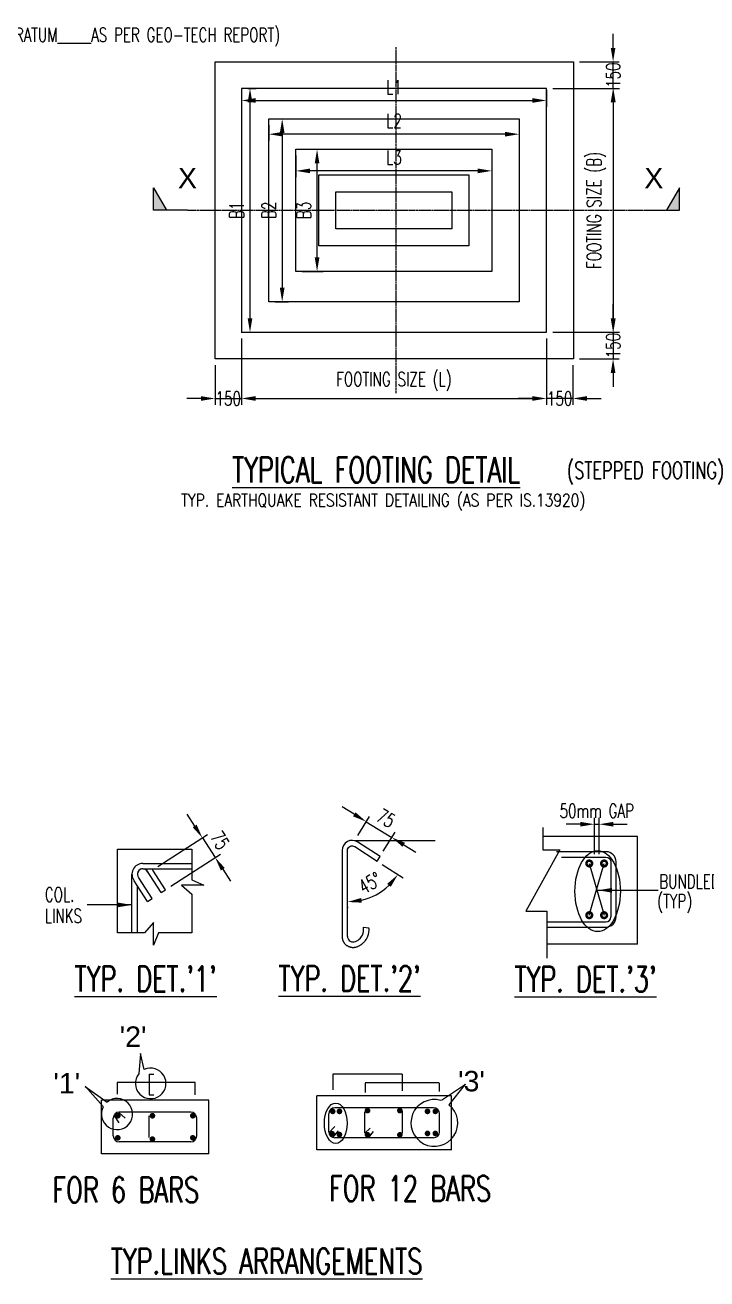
# Model space of a CAD drawing. Header units: inches. Extents: x 61991 to 161106, y 29687 to 64402.
# Drawn here: x 66876 to 67311, y 33968 to 34769 of the extents above; entities that cross this region are included whole.
import ezdxf
from ezdxf.lldxf.tags import DXFTag

# ---------------------------------------------------------------- set-up
doc = ezdxf.new("R2010")
doc.units = ezdxf.units.IN
doc.header["$MEASUREMENT"] = 0
doc.header["$PDMODE"] = 2
doc.linetypes.add('CENTER', pattern=[2, 1.25, -0.25, 0.25, -0.25])
for name, color, linetype in [('dim', 5, 'Continuous'), ('GRID', 8, 'CENTER'), ('hatch', 8, 'Continuous'), ('level', 3, 'Continuous'), ('LINE CUT', 8, 'Continuous'), ('other', 5, 'Continuous'), ('R.C.C. STRUCTURE', 4, 'Continuous'), ('R.C.C.COLUMN', 1, 'Continuous'), ('reinforcement', 6, 'Continuous'), ('REINFORCEMENT LINKS', 2, 'Continuous'), ('TEXT MIDIUM', 2, 'Continuous'), ('TEXT NORMAL', 4, 'Continuous'), ('title', 6, 'Continuous')]:
    doc.layers.add(name, color=color, linetype=linetype)
doc.styles.add('ROMANS', font='R.SHX', dxfattribs={"width": 0.7})
doc.styles.add('ROMANT', font='ARIAL.TTF')
doc.styles.add('T1', font='r.shx', dxfattribs={"width": 0.85, "height": 2.25})
tags = doc.linetypes.add('CENTER2', pattern=[1.125, 0.75, -0.125, 0.125, -0.125]).pattern_tags.tags
tags[10:11] = [DXFTag(74, 4), DXFTag(75, 0), DXFTag(340, '0'), DXFTag(46, 1.0), DXFTag(50, 0.0), DXFTag(44, 0.0), DXFTag(45, 0.0)]
tags[8:9] = [DXFTag(74, 4), DXFTag(75, 0), DXFTag(340, '0'), DXFTag(46, 1.0), DXFTag(50, 0.0), DXFTag(44, 0.0), DXFTag(45, 0.0)]
tags[6:7] = [DXFTag(74, 4), DXFTag(75, 0), DXFTag(340, '0'), DXFTag(46, 1.0), DXFTag(50, 0.0), DXFTag(44, 0.0), DXFTag(45, 0.0)]
tags[4:5] = [DXFTag(74, 4), DXFTag(75, 0), DXFTag(340, '0'), DXFTag(46, 1.0), DXFTag(50, 0.0), DXFTag(44, 0.0), DXFTag(45, 0.0)]
tags = doc.linetypes.add('DASHED', pattern=[0.75, 0.5, -0.25]).pattern_tags.tags
tags[6:7] = [DXFTag(74, 4), DXFTag(75, 0), DXFTag(340, '0'), DXFTag(46, 1.0), DXFTag(50, 0.0), DXFTag(44, 0.0), DXFTag(45, 0.0)]
tags[4:5] = [DXFTag(74, 4), DXFTag(75, 0), DXFTag(340, '0'), DXFTag(46, 1.0), DXFTag(50, 0.0), DXFTag(44, 0.0), DXFTag(45, 0.0)]
doc.dimstyles.new('DIM96', dxfattribs={"dimscale": 0, "dimtxt": 9, "dimasz": 9, "dimexe": 4, "dimexo": 4, "dimgap": 4, "dimtad": 1, "dimdec": 0, "dimzin": 1, "dimdsep": 46, "dimlunit": 4, "dimtxsty": 'ROMANS', "dimcen": 0, "dimclrd": 5, "dimclre": 5, "dimclrt": 4, "dimadec": 0, "dimazin": 0, "dimtfac": 1, "dimtdec": 0, "dimtix": 1, "dimtmove": 2, "dimatfit": 3, "dimfxl": 0, "dimfrac": 1, "dimtzin": 0, "dimlwd": -1, "dimlwe": -1, "dimarcsym": 0})

# ---------------------------------------------------------------- blocks, each defined once
blk = doc.blocks.new('*D159')
at = {"layer": 'Defpoints', "color": 0, "transparency": 16777216}
for p in [(67109.91, 34250.08), (67086.09, 34247.92), (67102.39, 34237.88)]:
    blk.add_point(p, dxfattribs=at)
at = {"layer": 'dim', "color": 5, "transparency": 16777216}
for p, q in [((67085.94, 34264.84), (67078.28, 34269.56)), ((67088.19, 34251.33), (67095.7, 34263.53)), ((67093.61, 34260.12), (67109.91, 34250.08)), ((67104.49, 34241.28), (67112.01, 34253.48)), ((67117.57, 34245.36), (67125.23, 34240.64))]:
    blk.add_line(p, q, dxfattribs=at)
for points in [[(67086.73, 34266.12), (67085.16, 34263.56), (67093.61, 34260.12)], [(67118.36, 34246.63), (67116.78, 34244.08), (67109.91, 34250.08)]]:
    blk.add_solid(points, dxfattribs=at)
at = {"layer": 'dim', "color": 4, "transparency": 16777216, "insert": (67106.21, 34262.34), "char_height": 9, "attachment_point": 5, "rotation": 328.36467, "style": 'ROMANS'}
blk.add_mtext('75', dxfattribs=at)
blk = doc.blocks.new('*D160')
at = {"layer": 'Defpoints', "color": 0, "transparency": 16777216}
for p in [(67087.43, 34243.48), (67081.59, 34240.96), (67100.51, 34234.98), (67081.59, 34209.62), (67094.11, 34210.91)]:
    blk.add_point(p, dxfattribs=at)
at = {"layer": 'dim', "color": 5, "transparency": 16777216}
for p, q in [((67103.87, 34232.8), (67117.2, 34224.14)), ((67081.59, 34205.62), (67081.59, 34204.81))]:
    blk.add_line(p, q, dxfattribs=at)
blk.add_arc((67081.59, 34247.28), 38.47, 283.43581, 313.54684, dxfattribs=at)
for points in [[(67106.94, 34220.36), (67109.25, 34218.44), (67113.84, 34226.32)], [(67090.7, 34208.38), (67090.35, 34211.36), (67081.59, 34208.81)]]:
    blk.add_solid(points, dxfattribs=at)
at = {"layer": 'dim', "color": 4, "transparency": 16777216, "insert": (67095.88, 34220.94), "char_height": 9, "attachment_point": 5, "rotation": 28.49132, "style": 'ROMANS'}
blk.add_mtext('45°', dxfattribs=at)
blk = doc.blocks.new('*D161')
at = {"layer": 'Defpoints', "color": 0, "transparency": 16777216}
for p in [(67242.47, 34258.51), (67239.45, 34235.3), (67242.47, 34235.3)]:
    blk.add_point(p, dxfattribs=at)
at = {"layer": 'dim', "color": 5, "transparency": 16777216}
for p, q in [((67230.45, 34258.51), (67221.45, 34258.51)), ((67239.45, 34239.3), (67239.45, 34262.51)), ((67239.45, 34258.51), (67242.47, 34258.51)), ((67242.47, 34239.3), (67242.47, 34262.51)), ((67251.47, 34258.51), (67260.47, 34258.51))]:
    blk.add_line(p, q, dxfattribs=at)
for points in [[(67230.45, 34260.01), (67230.45, 34257.01), (67239.45, 34258.51)], [(67251.47, 34260.01), (67251.47, 34257.01), (67242.47, 34258.51)]]:
    blk.add_solid(points, dxfattribs=at)
at = {"layer": 'dim', "color": 4, "transparency": 16777216, "insert": (67240.96, 34267.01), "char_height": 9, "attachment_point": 5, "style": 'ROMANS'}
blk.add_mtext('50mm GAP', dxfattribs=at)
blk = doc.blocks.new('*D168')
at = {"layer": 'Defpoints', "color": 0, "transparency": 16777216}
for p in [(67208.77, 34728.9), (67251.55, 34728.9), (67208.77, 34572.96)]:
    blk.add_point(p, dxfattribs=at)
at = {"layer": 'dim', "color": 5, "transparency": 16777216}
for p, q in [((67212.77, 34728.9), (67255.55, 34728.9)), ((67251.55, 34581.96), (67251.55, 34719.9)), ((67212.77, 34572.96), (67255.55, 34572.96))]:
    blk.add_line(p, q, dxfattribs=at)
for points in [[(67250.05, 34719.9), (67253.05, 34719.9), (67251.55, 34728.9)], [(67250.05, 34581.96), (67253.05, 34581.96), (67251.55, 34572.96)]]:
    blk.add_solid(points, dxfattribs=at)
at = {"layer": 'dim', "color": 4, "transparency": 16777216, "insert": (67240.69, 34650.93), "char_height": 9, "attachment_point": 5, "rotation": 90, "style": 'ROMANS'}
blk.add_mtext('FOOTING SIZE (B)', dxfattribs=at)
blk = doc.blocks.new('*D169')
at = {"layer": 'Defpoints', "color": 0, "transparency": 16777216}
for p in [(67226.01, 34745.82), (67251.37, 34745.82), (67208.77, 34728.9)]:
    blk.add_point(p, dxfattribs=at)
at = {"layer": 'dim', "color": 5, "transparency": 16777216}
for p, q in [((67251.37, 34754.82), (67251.37, 34763.82)), ((67230.01, 34745.82), (67255.37, 34745.82)), ((67251.37, 34728.9), (67251.37, 34745.82)), ((67212.77, 34728.9), (67255.37, 34728.9)), ((67251.37, 34719.9), (67251.37, 34710.9))]:
    blk.add_line(p, q, dxfattribs=at)
for points in [[(67249.87, 34754.82), (67252.87, 34754.82), (67251.37, 34745.82)], [(67249.87, 34719.9), (67252.87, 34719.9), (67251.37, 34728.9)]]:
    blk.add_solid(points, dxfattribs=at)
at = {"layer": 'dim', "color": 4, "transparency": 16777216, "insert": (67251.37, 34737.36), "char_height": 9, "attachment_point": 5, "rotation": 90, "style": 'ROMANS'}
blk.add_mtext('150', dxfattribs=at)
blk = doc.blocks.new('*D189')
at = {"layer": 'Defpoints', "color": 0, "transparency": 16777216}
for p in [(67013.86, 34572.96), (66996.94, 34556.04), (67013.86, 34530.67)]:
    blk.add_point(p, dxfattribs=at)
at = {"layer": 'dim', "color": 5, "transparency": 16777216}
for p, q in [((67013.86, 34568.96), (67013.86, 34526.67)), ((66996.94, 34552.04), (66996.94, 34526.67)), ((66987.94, 34530.67), (66978.94, 34530.67)), ((66996.94, 34530.67), (67013.86, 34530.67)), ((67022.86, 34530.67), (67031.86, 34530.67))]:
    blk.add_line(p, q, dxfattribs=at)
for points in [[(66987.94, 34532.17), (66987.94, 34529.17), (66996.94, 34530.67)], [(67022.86, 34532.17), (67022.86, 34529.17), (67013.86, 34530.67)]]:
    blk.add_solid(points, dxfattribs=at)
at = {"layer": 'dim', "color": 4, "transparency": 16777216, "insert": (67005.4, 34530.67), "char_height": 9, "attachment_point": 5, "style": 'ROMANS'}
blk.add_mtext('150', dxfattribs=at)
blk = doc.blocks.new('*D195')
at = {"layer": 'Defpoints', "color": 0, "transparency": 16777216}
for p in [(67013.86, 34728.9), (67009.64, 34572.96), (67019.29, 34572.96)]:
    blk.add_point(p, dxfattribs=at)
at = {"layer": 'dim', "color": 5, "transparency": 16777216}
for p, q in [((67017.86, 34728.9), (67023.29, 34728.9)), ((67019.29, 34719.9), (67019.29, 34581.96)), ((67013.64, 34572.96), (67023.29, 34572.96))]:
    blk.add_line(p, q, dxfattribs=at)
for points in [[(67017.79, 34719.9), (67020.79, 34719.9), (67019.29, 34728.9)], [(67017.79, 34581.96), (67020.79, 34581.96), (67019.29, 34572.96)]]:
    blk.add_solid(points, dxfattribs=at)
at = {"layer": 'dim', "color": 4, "transparency": 16777216, "insert": (67010.79, 34650.93), "char_height": 9, "attachment_point": 5, "rotation": 90, "style": 'ROMANS'}
blk.add_mtext('B1', dxfattribs=at)
blk = doc.blocks.new('*D196')
at = {"layer": 'Defpoints', "color": 0, "transparency": 16777216}
for p in [(67031.31, 34709.48), (67031.3, 34592.46), (67039.87, 34592.46)]:
    blk.add_point(p, dxfattribs=at)
at = {"layer": 'dim', "color": 5, "transparency": 16777216}
for p, q in [((67035.31, 34709.48), (67043.87, 34709.48)), ((67039.87, 34700.48), (67039.87, 34601.46)), ((67035.3, 34592.46), (67043.87, 34592.46))]:
    blk.add_line(p, q, dxfattribs=at)
for points in [[(67038.37, 34700.48), (67041.37, 34700.48), (67039.87, 34709.48)], [(67038.37, 34601.46), (67041.37, 34601.46), (67039.87, 34592.46)]]:
    blk.add_solid(points, dxfattribs=at)
at = {"layer": 'dim', "color": 4, "transparency": 16777216, "insert": (67031.37, 34650.97), "char_height": 9, "attachment_point": 5, "rotation": 90, "style": 'ROMANS'}
blk.add_mtext('B2', dxfattribs=at)
blk = doc.blocks.new('*D197')
at = {"layer": 'Defpoints', "color": 0, "transparency": 16777216}
for p in [(67013.86, 34572.96), (67208.77, 34572.96), (67208.77, 34530.67)]:
    blk.add_point(p, dxfattribs=at)
at = {"layer": 'dim', "color": 5, "transparency": 16777216}
for p, q in [((67013.86, 34568.96), (67013.86, 34526.67)), ((67208.77, 34568.96), (67208.77, 34526.67)), ((67022.86, 34530.67), (67199.77, 34530.67))]:
    blk.add_line(p, q, dxfattribs=at)
for points in [[(67022.86, 34532.17), (67022.86, 34529.17), (67013.86, 34530.67)], [(67199.77, 34532.17), (67199.77, 34529.17), (67208.77, 34530.67)]]:
    blk.add_solid(points, dxfattribs=at)
at = {"layer": 'dim', "color": 4, "transparency": 16777216, "insert": (67111.31, 34541.53), "char_height": 9, "attachment_point": 5, "style": 'ROMANS'}
blk.add_mtext('FOOTING SIZE (L) ', dxfattribs=at)
blk = doc.blocks.new('*D198')
at = {"layer": 'Defpoints', "color": 0, "transparency": 16777216}
for p in [(67048.65, 34689.98), (67173.91, 34689.99), (67048.65, 34676.17)]:
    blk.add_point(p, dxfattribs=at)
at = {"layer": 'dim', "color": 5, "transparency": 16777216}
for p, q in [((67048.65, 34685.98), (67048.65, 34672.17)), ((67173.91, 34685.99), (67173.91, 34672.17)), ((67164.91, 34676.17), (67057.65, 34676.17))]:
    blk.add_line(p, q, dxfattribs=at)
for points in [[(67057.65, 34677.67), (67057.65, 34674.67), (67048.65, 34676.17)], [(67164.91, 34677.67), (67164.91, 34674.67), (67173.91, 34676.17)]]:
    blk.add_solid(points, dxfattribs=at)
at = {"layer": 'dim', "color": 4, "transparency": 16777216, "insert": (67111.28, 34684.67), "char_height": 9, "attachment_point": 5, "style": 'ROMANS'}
blk.add_mtext('L3', dxfattribs=at)
blk = doc.blocks.new('*D199')
at = {"layer": 'Defpoints', "color": 0, "transparency": 16777216}
for p in [(67031.31, 34709.48), (67191.32, 34709.48), (67031.31, 34699.61)]:
    blk.add_point(p, dxfattribs=at)
at = {"layer": 'dim', "color": 5, "transparency": 16777216}
for p, q in [((67031.31, 34705.48), (67031.31, 34695.61)), ((67182.32, 34699.61), (67040.31, 34699.61)), ((67191.32, 34705.48), (67191.32, 34695.61))]:
    blk.add_line(p, q, dxfattribs=at)
for points in [[(67040.31, 34701.11), (67040.31, 34698.11), (67031.31, 34699.61)], [(67182.32, 34701.11), (67182.32, 34698.11), (67191.32, 34699.61)]]:
    blk.add_solid(points, dxfattribs=at)
at = {"layer": 'dim', "color": 4, "transparency": 16777216, "insert": (67111.32, 34708.11), "char_height": 9, "attachment_point": 5, "style": 'ROMANS'}
blk.add_mtext('L2', dxfattribs=at)
blk = doc.blocks.new('*D200')
at = {"layer": 'Defpoints', "color": 0, "transparency": 16777216}
for p in [(67208.77, 34732.01), (67013.86, 34728.9), (67208.77, 34721.18)]:
    blk.add_point(p, dxfattribs=at)
at = {"layer": 'dim', "color": 5, "transparency": 16777216}
for p, q in [((67013.86, 34724.9), (67013.86, 34717.18)), ((67208.77, 34728.01), (67208.77, 34717.18)), ((67022.86, 34721.18), (67199.77, 34721.18))]:
    blk.add_line(p, q, dxfattribs=at)
for points in [[(67022.86, 34722.68), (67022.86, 34719.68), (67013.86, 34721.18)], [(67199.77, 34722.68), (67199.77, 34719.68), (67208.77, 34721.18)]]:
    blk.add_solid(points, dxfattribs=at)
at = {"layer": 'dim', "color": 4, "transparency": 16777216, "insert": (67111.31, 34729.68), "char_height": 9, "attachment_point": 5, "style": 'ROMANS'}
blk.add_mtext('L1', dxfattribs=at)
blk = doc.blocks.new('*D201')
at = {"layer": 'Defpoints', "color": 0, "transparency": 16777216}
for p in [(67048.65, 34689.98), (67062.16, 34689.98), (67048.65, 34611.87)]:
    blk.add_point(p, dxfattribs=at)
at = {"layer": 'dim', "color": 5, "transparency": 16777216}
for p, q in [((67052.65, 34689.98), (67066.16, 34689.98)), ((67062.16, 34620.87), (67062.16, 34680.98)), ((67052.65, 34611.87), (67066.16, 34611.87))]:
    blk.add_line(p, q, dxfattribs=at)
for points in [[(67060.66, 34680.98), (67063.66, 34680.98), (67062.16, 34689.98)], [(67060.66, 34620.87), (67063.66, 34620.87), (67062.16, 34611.87)]]:
    blk.add_solid(points, dxfattribs=at)
at = {"layer": 'dim', "color": 4, "transparency": 16777216, "insert": (67053.66, 34650.92), "char_height": 9, "attachment_point": 5, "rotation": 90, "style": 'ROMANS'}
blk.add_mtext('B3', dxfattribs=at)
blk = doc.blocks.new('*D217')
at = {"layer": 'Defpoints', "color": 0, "transparency": 16777216}
for p in [(66997, 34237.27), (66957.11, 34229.21), (66965.27, 34216.65)]:
    blk.add_point(p, dxfattribs=at)
at = {"layer": 'dim', "color": 5, "transparency": 16777216}
for p, q in [((66983.93, 34257.37), (66979.03, 34264.92)), ((66960.46, 34231.39), (66992.19, 34252)), ((66988.84, 34249.82), (66997, 34237.27)), ((66968.63, 34218.83), (67000.35, 34239.44)), ((67001.9, 34229.72), (67006.81, 34222.17))]:
    blk.add_line(p, q, dxfattribs=at)
for points in [[(66985.19, 34258.19), (66982.68, 34256.55), (66988.84, 34249.82)], [(67003.16, 34230.54), (67000.65, 34228.9), (66997, 34237.27)]]:
    blk.add_solid(points, dxfattribs=at)
at = {"layer": 'dim', "color": 4, "transparency": 16777216, "insert": (67000.05, 34248.18), "char_height": 9, "attachment_point": 5, "rotation": 303.01742, "style": 'ROMANS'}
blk.add_mtext('75', dxfattribs=at)
blk = doc.blocks.new('*D33')
at = {"layer": 'Defpoints', "color": 0, "transparency": 16777216}
for p in [(67208.77, 34572.96), (67226.01, 34556.04), (67251.37, 34556.04)]:
    blk.add_point(p, dxfattribs=at)
at = {"layer": 'dim', "color": 5, "transparency": 16777216}
for p, q in [((67251.37, 34581.96), (67251.37, 34590.96)), ((67212.77, 34572.96), (67255.37, 34572.96)), ((67251.37, 34572.96), (67251.37, 34556.04)), ((67230.01, 34556.04), (67255.37, 34556.04)), ((67251.37, 34547.04), (67251.37, 34538.04))]:
    blk.add_line(p, q, dxfattribs=at)
for points in [[(67249.87, 34581.96), (67252.87, 34581.96), (67251.37, 34572.96)], [(67249.87, 34547.04), (67252.87, 34547.04), (67251.37, 34556.04)]]:
    blk.add_solid(points, dxfattribs=at)
at = {"layer": 'dim', "color": 4, "transparency": 16777216, "insert": (67251.37, 34564.5), "char_height": 9, "attachment_point": 5, "rotation": 90, "style": 'ROMANS'}
blk.add_mtext('150', dxfattribs=at)
blk = doc.blocks.new('*D34')
at = {"layer": 'Defpoints', "color": 0, "transparency": 16777216}
for p in [(67208.77, 34572.96), (67225.69, 34556.04), (67208.77, 34530.67)]:
    blk.add_point(p, dxfattribs=at)
at = {"layer": 'dim', "color": 5, "transparency": 16777216}
for p, q in [((67208.77, 34568.96), (67208.77, 34526.67)), ((67225.69, 34552.04), (67225.69, 34526.67)), ((67199.77, 34530.67), (67190.77, 34530.67)), ((67225.69, 34530.67), (67208.77, 34530.67)), ((67234.69, 34530.67), (67243.69, 34530.67))]:
    blk.add_line(p, q, dxfattribs=at)
for points in [[(67199.77, 34532.17), (67199.77, 34529.17), (67208.77, 34530.67)], [(67234.69, 34532.17), (67234.69, 34529.17), (67225.69, 34530.67)]]:
    blk.add_solid(points, dxfattribs=at)
at = {"layer": 'dim', "color": 4, "transparency": 16777216, "insert": (67217.23, 34530.67), "char_height": 9, "attachment_point": 5, "style": 'ROMANS'}
blk.add_mtext('150', dxfattribs=at)

msp = doc.modelspace()

# ---------------------------------------------------------------- hatches: boundary and pattern name
at = {"layer": 'reinforcement', "linetype": 'CENTER2'}
for points in [[(66957.71283, 34650.983), (66965.99245, 34650.983), (66957.71283, 34665.32367)], [(67293.7362, 34665.32367), (67285.45657, 34650.983), (67293.7362, 34650.983)]]:
    msp.add_hatch(color=2, dxfattribs=at).paths.add_polyline_path(points)

# ---------------------------------------------------------------- linework, layer by layer
at = {"layer": 'dim'}
msp.add_line((67086.14327, 34248.00753), (67137.61663, 34248.00753), dxfattribs=at)
at = {"layer": 'GRID'}
for p, q in [((67112.48822, 34755.34355), (67112.48822, 34534.05935)), ((66979.42796, 34650.983), (67286.40344, 34650.983))]:
    msp.add_line(p, q, dxfattribs=at)
at = {"layer": 'hatch'}
for p, q in [((67236.15294, 34200.35547), (67245.63572, 34233.41692)), ((67236.15294, 34233.41692), (67245.63572, 34200.35547))]:
    msp.add_line(p, q, dxfattribs=at)
at = {"layer": 'hatch', "color": 8, "linetype": 'DASHED'}
for p, q in [((66949.30023, 34112.04777), (66948.22496, 34099.01022)), ((66951.63204, 34101.68114), (66949.30023, 34112.04777)), ((66925.42314, 34078.14566), (66913.92734, 34091.06953)), ((66914.00608, 34090.86402), (66927.95015, 34080.92754)), ((67141.62319, 34082.0782), (67157.07496, 34092.44081)), ((67156.79734, 34092.26218), (67146.48272, 34079.22069))]:
    msp.add_line(p, q, dxfattribs=at)
for centre, radius, start, end in [((66955.81432, 34092.83751), 9.78271, 140.87704896, 115.3099148), ((66934.29775, 34073.22847), 9.97837, 151.82311631, 129.50445664), ((67137.12419, 34067.53969), 14.96756, 73.61789457, 51.2992349)]:
    msp.add_arc(centre, radius, start, end, dxfattribs=at)
at = {"layer": 'hatch'}
msp.add_ellipse((67241.52044, 34215.68517), major_axis=(0, 25.85352), ratio=0.562110417, dxfattribs=at)
at = {"layer": 'hatch', "color": 8, "linetype": 'DASHED'}
msp.add_ellipse((67074.09237, 34067.34579), major_axis=(0, 12.92676), ratio=0.562110417, dxfattribs=at)
at = {"layer": 'LINE CUT'}
for p, q in [((66982.0805, 34242.65861), (66982.0805, 34222.92058)), ((66989.80828, 34219.6104), (66975.45662, 34219.6104)), ((66975.45662, 34219.6104), (66982.0805, 34213.81741)), ((66982.0805, 34222.92058), (66989.80828, 34219.6104)), ((66982.0805, 34213.81741), (66982.0805, 34189.01083)), ((66957.56912, 34195.63471), (66951.77625, 34189.01083)), ((66957.56912, 34181.28305), (66957.56912, 34195.63471)), ((66951.77625, 34189.01083), (66934.63615, 34189.01083)), ((66960.87952, 34189.01083), (66957.56912, 34181.28305)), ((66982.0805, 34189.01083), (66960.87952, 34189.01083))]:
    msp.add_line(p, q, dxfattribs=at)
msp.add_lwpolyline([(67206.49811, 34256.4726), (67206.49811, 34242.11754), (67217.40187, 34242.11754), (67195.59435, 34203.01239), (67208.97623, 34203.01239), (67208.97623, 34172.81728)], dxfattribs=at)
at = {"layer": 'other'}
msp.add_arc((66950.73826, 34226.55639), 6.90093, 22.58395253, 29.99993043, dxfattribs=at)
at = {"layer": 'R.C.C. STRUCTURE'}
for p, q in [((67266.97327, 34250.59397), (67206.28278, 34250.59397)), ((67266.97327, 34181.76814), (67266.97327, 34250.59397)), ((66934.63615, 34242.65861), (66982.0805, 34242.65861)), ((66934.63615, 34189.01083), (66934.63615, 34242.65861)), ((67266.97327, 34181.76814), (67208.7609, 34181.76814)), ((66924.27861, 34047.73613), (66924.27861, 34082.14894)), ((66992.88779, 34082.14894), (66924.27861, 34082.14894)), ((66992.88779, 34047.73613), (66992.88779, 34082.14894)), ((67148.15071, 34084.83872), (67062.00395, 34084.83872)), ((67062.00395, 34050.42581), (67062.00395, 34084.83872)), ((67148.15071, 34050.42581), (67148.15071, 34084.83872)), ((67148.15071, 34050.42581), (67062.00395, 34050.42581)), ((66992.88779, 34047.73613), (66924.27861, 34047.73613))]:
    msp.add_line(p, q, dxfattribs=at)
for points in [[(67226.005, 34556.04409), (66996.94182, 34556.04409), (66996.94182, 34745.82445), (67226.005, 34745.82456)], [(67208.76712, 34572.96403), (67208.76712, 34728.90452), (67013.86175, 34728.90452), (67013.86175, 34572.96403)], [(67031.30046, 34592.45916), (67031.31079, 34709.48223), (67191.32061, 34709.48223), (67191.31029, 34592.45916)], [(67173.91003, 34611.89122), (67048.64765, 34611.87277), (67048.64765, 34689.97622), (67173.91003, 34689.99468)], [(67159.18121, 34673.66647), (67159.18121, 34628.33984), (67063.36999, 34628.33984), (67063.36999, 34673.66647)]]:
    msp.add_lwpolyline(points, close=True, dxfattribs=at)
at = {"layer": 'R.C.C.COLUMN'}
msp.add_lwpolyline([(67148.38121, 34662.86647), (67148.38121, 34639.13984), (67074.16999, 34639.13984), (67074.16999, 34662.86647)], close=True, dxfattribs=at)
at = {"layer": 'reinforcement'}
for p, q in [((66954.87817, 34098.75753), (66954.87817, 34085.61623)), ((66954.87817, 34098.75753), (66957.84305, 34098.75753)), ((67072.15663, 34098.70735), (67072.15663, 34088.69273)), ((67116.62248, 34098.66077), (67072.19772, 34098.66077)), ((67116.54272, 34098.70735), (67116.54272, 34088.12616)), ((66934.4313, 34093.43125), (66934.4313, 34086.00294)), ((66984.19937, 34093.38467), (66934.47261, 34093.38467)), ((66940.20417, 34093.38467), (66940.20417, 34093.38467)), ((66984.1196, 34093.43125), (66984.1196, 34085.43638)), ((67092.83071, 34093.02154), (67092.83071, 34086.99314)), ((67140.23517, 34093.08559), (67092.94584, 34093.08559)), ((67140.13915, 34093.02154), (67140.13915, 34087.5596)), ((66954.87817, 34085.61623), (66957.84305, 34085.61623)), ((66935.5415, 34074.31909), (66939.55328, 34070.63165)), ((66981.41675, 34074.50169), (66935.74966, 34074.50169)), ((67069.65109, 34061.89685), (67069.65109, 34073.36768)), ((67136.67978, 34077.19136), (67073.47477, 34077.19136)), ((67092.61559, 34060.98345), (67092.61559, 34074.70329)), ((67116.72795, 34060.98345), (67116.72795, 34075.04628)), ((67140.50346, 34061.89685), (67140.50346, 34073.36768)), ((66931.92598, 34059.20696), (66931.92598, 34070.67801)), ((66932.64185, 34071.81784), (66935.41983, 34067.66186)), ((66954.89026, 34058.29378), (66954.89026, 34072.0135)), ((66985.24043, 34059.20696), (66985.24043, 34070.67801)), ((67069.72835, 34061.13224), (67073.47824, 34065.35848)), ((67072.16463, 34058.30466), (67075.80095, 34062.49899)), ((67136.67978, 34058.07317), (67073.47477, 34058.07317)), ((67092.70062, 34060.98352), (67096.01675, 34064.27888)), ((67095.11808, 34058.07317), (67098.33946, 34062.12794)), ((66981.41675, 34055.38339), (66935.74966, 34055.38339))]:
    msp.add_line(p, q, dxfattribs=at)
for points, const_width in [([(67237.95294, 34233.41692, -1), (67234.35294, 34233.41692, -1)], 1.61741), ([(67247.43572, 34233.41692, -1), (67243.83572, 34233.41692, -1)], 1.61741), ([(67237.95294, 34200.35547, -1), (67234.35294, 34200.35547, -1)], 1.61741), ([(67247.43572, 34200.35547, -1), (67243.83572, 34200.35547, -1)], 1.61741), ([(66935.69154, 34072.14374, -1), (66933.89154, 34072.14374, -1)], 1.8), ([(66957.83315, 34072.14374, -1), (66956.03315, 34072.14374, -1)], 1.8), ([(66983.62922, 34072.14374, -1), (66981.82922, 34072.14374, -1)], 1.8), ([(67073.05709, 34074.9348, -1), (67071.25709, 34074.9348, -1)], 1.8), ([(67077.37144, 34074.9348, -1), (67075.57144, 34074.9348, -1)], 1.8), ([(67095.31735, 34075.42953, -1), (67093.51735, 34075.42953, -1)], 1.8), ([(67115.98758, 34075.42953, -1), (67114.18758, 34075.42953, -1)], 1.8), ([(67133.64979, 34074.9348, -1), (67131.84979, 34074.9348, -1)], 1.8), ([(67138.64534, 34074.9348, -1), (67136.84534, 34074.9348, -1)], 1.8), ([(66935.69154, 34058.05008, -1), (66933.89154, 34058.05008, -1)], 1.8), ([(66957.83315, 34057.19129, -1), (66956.03315, 34057.19129, -1)], 1.8), ([(66983.62922, 34058.05008, -1), (66981.82922, 34058.05008, -1)], 1.8), ([(67072.67834, 34060.68539, -1), (67070.87834, 34060.68539, -1)], 1.8), ([(67077.37144, 34060.09281, -1), (67075.57144, 34060.09281, -1)], 1.8), ([(67095.31735, 34059.97537, -1), (67093.51735, 34059.97537, -1)], 1.8), ([(67115.98758, 34059.97537, -1), (67114.18758, 34059.97537, -1)], 1.8), ([(67133.64979, 34060.84114, -1), (67131.84979, 34060.84114, -1)], 1.8), ([(67138.64534, 34060.84114, -1), (67136.84534, 34060.84114, -1)], 1.8)]:
    msp.add_lwpolyline(points, format="xyb", close=True, dxfattribs=dict(at, const_width=const_width))
for centre, start, end in [((66935.74966, 34070.67801), 90, 180), ((66981.41675, 34070.67801), 0, 90), ((67073.47477, 34073.36768), 90, 180), ((67136.67978, 34073.36768), 0, 90), ((66935.74966, 34059.20696), 180, 270), ((66981.41675, 34059.20696), 270, 0), ((67073.47477, 34061.89685), 180, 270), ((67136.67978, 34061.89685), 270, 0)]:
    msp.add_arc(centre, 3.82365, start, end, dxfattribs=at)
at = {"layer": 'REINFORCEMENT LINKS'}
for p, q in [((66943.83731, 34189.01083), (66943.83731, 34226.55639)), ((66950.73826, 34233.45734), (66982.0805, 34233.45734)), ((66950.73826, 34230.00698), (66982.0805, 34230.00698)), ((66962.47628, 34214.83123), (66953.03419, 34229.36131)), ((66965.27142, 34216.6476), (66957.11011, 34229.20662)), ((66953.81817, 34209.20502), (66945.31937, 34222.28359)), ((66947.2879, 34189.01083), (66947.2879, 34219.25422)), ((66956.71153, 34211.085), (66948.21251, 34224.16379)), ((66953.81817, 34209.20502), (66956.71153, 34211.085)), ((66962.47628, 34214.83123), (66965.27142, 34216.6476))]:
    msp.add_line(p, q, dxfattribs=at)
for points in [[(67081.58954, 34186.69228), (67081.58954, 34241.69856, -0.595021697), (67086.2698, 34244.2387), (67100.51129, 34234.98404), (67102.39127, 34237.87724), (67088.15005, 34247.13202, 0.595044969), (67078.13907, 34241.69856), (67078.13907, 34186.94543, 0.042946527), (67078.23433, 34185.83839)], [(67208.7609, 34192.75289), (67246.82201, 34192.75289, 0.414213562), (67253.30201, 34199.23289), (67253.30201, 34234.41683, 0.414213562), (67246.82201, 34240.89683), (67215.15576, 34240.89683)], [(67218.50941, 34237.54307), (67246.82201, 34237.54307, -0.414213562), (67249.94825, 34234.41683), (67249.94836, 34199.20102)], [(67208.7609, 34196.10665), (67246.82201, 34196.10665, 0.414213562), (67249.94825, 34199.23289)]]:
    msp.add_lwpolyline(points, format="xyb", dxfattribs=at)
msp.add_lwpolyline([(67091.76376, 34192.71301), (67095.3149, 34192.33931)], dxfattribs=at)
for radius, start, end in [(6.90093, 90, 218.25592545), (3.45046, 90, 180), (3.45046, 22.58395253, 218.25592545)]:
    msp.add_arc((66950.73826, 34226.55639), radius, start, end, dxfattribs=at)
msp.add_open_spline([(67078.23433, 34185.83839), (67078.24076, 34185.8013), (67078.24744, 34185.76329), (67078.28055, 34185.57816), (67078.31066, 34185.41921), (67078.38468, 34185.07624), (67078.4286, 34184.89218), (67078.53862, 34184.49989), (67078.60476, 34184.29156), (67078.7493, 34183.90895), (67078.82054, 34183.73921), (67078.98632, 34183.39178), (67079.08089, 34183.21408), (67079.20809, 34183.00382), (67079.22763, 34182.9722), (67079.26702, 34182.90976), (67079.28695, 34182.87882), (67079.34736, 34182.7869), (67079.38849, 34182.72678), (67079.51422, 34182.54987), (67079.60114, 34182.43654), (67079.85709, 34182.12509), (67080.03232, 34181.938), (67080.39495, 34181.59194), (67080.58237, 34181.43294), (67080.96615, 34181.13999), (67081.16253, 34181.00603), (67081.56242, 34180.76057), (67081.76595, 34180.64907), (67082.17926, 34180.44675), (67082.38906, 34180.35593), (67082.81463, 34180.19396), (67083.03041, 34180.12282), (67083.46806, 34180.00007), (67083.68993, 34179.94846), (67084.14015, 34179.86553), (67084.3685, 34179.83419), (67084.66758, 34179.80799), (67084.73512, 34179.80304), (67084.85934, 34179.79572), (67084.91597, 34179.79306), (67085.02865, 34179.78914), (67085.0848, 34179.78786), (67085.25266, 34179.78601), (67085.36375, 34179.78744), (67085.69403, 34179.79926), (67085.91021, 34179.81719), (67086.33244, 34179.87037), (67086.53849, 34179.90561), (67086.9393, 34179.9904), (67087.13406, 34180.03996), (67087.59884, 34180.17597), (67087.86222, 34180.26887), (67088.36488, 34180.47138), (67088.6042, 34180.58098), (67089.06084, 34180.81082), (67089.2782, 34180.93106), (67089.69324, 34181.17747), (67089.89094, 34181.30365), (67090.15514, 34181.48162), (67090.22907, 34181.53254), (67090.34415, 34181.61338), (67090.38619, 34181.64326), (67090.4625, 34181.69809), (67090.497, 34181.7231), (67090.56602, 34181.7736), (67090.60047, 34181.79903), (67090.70362, 34181.8759), (67090.77213, 34181.92791), (67090.97681, 34182.08626), (67091.11213, 34182.19495), (67091.51395, 34182.53098), (67091.77637, 34182.76827), (67092.28569, 34183.27213), (67092.53259, 34183.53871), (67093.00524, 34184.10288), (67093.23098, 34184.40049), (67093.48416, 34184.7745), (67093.5248, 34184.83588), (67093.6046, 34184.95916), (67093.64381, 34185.02113), (67093.75944, 34185.20801), (67093.83383, 34185.33387), (67094.04899, 34185.71497), (67094.18178, 34185.97372), (67094.51108, 34186.68064), (67094.68828, 34187.13615), (67094.98413, 34188.0641), (67095.10278, 34188.53657), (67095.28041, 34189.49385), (67095.33938, 34189.97868), (67095.37508, 34190.61441), (67095.38047, 34190.76173), (67095.38486, 34191.02447), (67095.385, 34191.13987), (67095.38169, 34191.36989), (67095.37825, 34191.48462), (67095.36269, 34191.82785), (67095.34532, 34192.05539), (67095.31917, 34192.30065), (67095.31706, 34192.31999), (67095.3149, 34192.33931)], degree=3, knots=[7.226543998, 7.226543998, 7.226543998, 7.226543998, 9.846265754, 9.846265754, 19.692531508, 19.692531508, 29.538797262, 29.538797262, 39.385063016, 39.385063016, 46.768576104, 46.768576104, 54.152089192, 54.152089192, 55.455420333, 55.455420333, 56.758751474, 56.758751474, 59.365413757, 59.365413757, 64.578738323, 64.578738323, 74.280675512, 74.280675512, 83.9826127, 83.9826127, 93.684549889, 93.684549889, 103.386487077, 103.386487077, 113.088424266, 113.088424266, 122.790361455, 122.790361455, 132.492298643, 132.492298643, 142.194235832, 142.194235832, 145.008480665, 145.008480665, 147.347515542, 147.347515542, 149.686550418, 149.686550418, 154.364620171, 154.364620171, 163.720759678, 163.720759678, 173.076899184, 173.076899184, 182.433038691, 182.433038691, 196.095191243, 196.095191243, 209.757343796, 209.757343796, 223.419496349, 223.419496349, 237.081648902, 237.081648902, 242.531172848, 242.531172848, 245.722993067, 245.722993067, 248.388451039, 248.388451039, 251.053909011, 251.053909011, 256.384824955, 256.384824955, 267.046656844, 267.046656844, 288.370320621, 288.370320621, 309.693984398, 309.693984398, 331.017648175, 331.017648175, 335.159914772, 335.159914772, 339.30218137, 339.30218137, 347.586714564, 347.586714564, 364.155780954, 364.155780954, 392.173095377, 392.173095377, 420.190409801, 420.190409801, 448.207724224, 448.207724224, 456.632174366, 456.632174366, 463.203319402, 463.203319402, 469.774464439, 469.774464439, 482.916754512, 482.916754512, 484.042107944, 484.042107944, 484.042107944, 484.042107944], dxfattribs=at)
msp.add_spline([(67081.58954, 34186.69228), (67082.15118, 34184.8054), (67085.04002, 34183.24182), (67088.42979, 34184.48652), (67090.6066, 34186.67929), (67091.93387, 34191.07736), (67091.7638, 34192.713), (67091.76377, 34192.71315)], degree=3, dxfattribs=at)
at = {"layer": 'title', "color": 2}
for points in [[(66979.42796, 34650.983), (66957.71283, 34650.983), (66957.71283, 34665.32367), (66965.99245, 34650.983)], [(67272.02106, 34650.983), (67293.7362, 34650.983), (67293.7362, 34665.32367), (67285.45657, 34650.983)]]:
    msp.add_lwpolyline(points, dxfattribs=at)

# ---------------------------------------------------------------- texts
at = {"layer": 'level', "style": 'T1', "width": 0.7}
msp.add_text('(STEPPED FOOTING)', height=10.8, dxfattribs=at).set_placement((67221.965, 34479.34476))
at = {"layer": 'TEXT MIDIUM', "style": 'ROMANS', "width": 0.8}
msp.add_text('TYP. EARTHQUAKE RESISTANT DETAILING (AS PER IS.13920)', height=8.0730408, dxfattribs=at).set_placement((66975.1556, 34461.64996))
at = {"layer": 'TEXT NORMAL', "style": 'ROMANS', "width": 0.7}
for s, p in [('(STRATUM_____AS PER GEO-TECH REPORT)', (66855.41411, 34758.66044)), ('BUNDLED BAR', (67280.89026, 34217.34379)), ('COL.', (66888.13831, 34209.0006)), ('(TYP)', (67279.5235, 34204.8368)), ('LINKS', (66888.13831, 34195.44819))]:
    msp.add_text(s, height=9, dxfattribs=at).set_placement(p)
at = {"layer": 'title', "color": 2, "style": 'ROMANT'}
for s, height, p in [('X', 13.06703, (66973.22039, 34665.0467)), ('X', 13.06703, (67271.31943, 34665.0467)), ("'2'", 13.067026, (66935.99246, 34116.18827)), ("'1'", 13.067026, (66893.60973, 34086.40734)), ("'3'", 13.067026, (67152.30531, 34087.75313))]:
    msp.add_text(s, height=height, dxfattribs=at).set_placement(p)
at = {"layer": 'title', "color": 6, "style": 'ROMANS', "width": 0.7}
for s, p in [('%%UTYPICAL FOOTING DETAIL', (67007.8062, 34477.04884)), ("%%UTYP. DET.'1'", (66907.1288, 34151.66726)), ("%%UTYP. DET.'2'", (67037.48844, 34151.73945)), ("%%UTYP. DET.'3'", (67188.27721, 34151.40375)), ('FOR 12 BARS', (67069.82533, 34017.5234)), ('FOR 6 BARS', (66892.9862, 34016.67734)), ('%%UTYP.LINKS ARRANGEMENTS', (66930.23719, 33971.07916))]:
    msp.add_text(s, height=16.2, dxfattribs=at).set_placement(p)

# ---------------------------------------------------------------- dimensions: what is measured, and where the dimension line sits
at = {"layer": 'dim'}
for base, p1, p2, angle, picture, middle in [((67251.36977, 34745.82456), (67208.76712, 34728.90452), (67226.005, 34745.82456), 90, '*D169', (67251.36977, 34737.36454)), ((67251.36977, 34556.04409), (67208.76712, 34572.96414), (67226.005, 34556.04409), 270, '*D33', (67251.36977, 34564.50411)), ((67208.76712, 34530.6727), (67225.68706, 34556.04409), (67208.76712, 34572.96392), 180, '*D34', (67217.22709, 34530.6727))]:
    dim = msp.add_linear_dim(base=base, p1=p1, p2=p2, angle=angle, text='150', dimstyle='DIM96', override={"dimscale": 1}, dxfattribs=at)
    dim.commit()
    dim.dimension.update_dxf_attribs({"geometry": picture, "text_midpoint": middle, "dimtype": 160})
for base, p1, p2, text, picture, middle in [((67208.76712, 34721.17585), (67013.86175, 34728.90452), (67208.76712, 34732.01255), 'L1', '*D200', (67111.31444, 34729.67585)), ((67031.31079, 34699.61145), (67191.32105, 34709.48223), (67031.31079, 34709.48223), 'L2', '*D199', (67111.31592, 34708.11145)), ((67048.64765, 34676.17333), (67173.91003, 34689.99468), (67048.64765, 34689.97622), 'L3', '*D198', (67111.27884, 34684.67333)), ((67208.76712, 34530.6727), (67013.86175, 34572.96392), (67208.76712, 34572.96403), 'FOOTING SIZE (L) ', '*D197', (67111.31444, 34541.52985)), ((67242.46726, 34258.51375), (67239.45193, 34235.29924), (67242.46726, 34235.29924), '50mm GAP', '*D161', (67240.9596, 34267.01375))]:
    dim = msp.add_linear_dim(base=base, p1=p1, p2=p2, text=text, dimstyle='DIM96', override={"dimscale": 1}, dxfattribs=at)
    dim.commit()
    dim.dimension.update_dxf_attribs({"geometry": picture, "text_midpoint": middle})
for base, p1, p2, angle, text, picture, middle in [((67019.28724, 34572.96403), (67013.86175, 34728.90452), (67009.6396, 34572.96403), 90, 'B1', '*D195', (67010.78724, 34650.93427)), ((67251.54734, 34728.90452), (67208.76712, 34572.96414), (67208.76712, 34728.90452), 90, 'FOOTING SIZE (B)', '*D168', (67240.69019, 34650.93433)), ((67039.87474, 34592.45916), (67031.31079, 34709.48223), (67031.30046, 34592.45916), 90, 'B2', '*D196', (67031.37474, 34650.97069)), ((67062.16479, 34689.97622), (67048.64765, 34611.87277), (67048.64765, 34689.97622), 90, 'B3', '*D201', (67053.66479, 34650.92449)), ((66996.99884, 34237.26542), (66957.11011, 34229.20662), (66965.27131, 34216.6476), 303.01741694, '75', '*D217', (67000.04548, 34248.17649))]:
    dim = msp.add_linear_dim(base=base, p1=p1, p2=p2, angle=angle, text=text, dimstyle='DIM96', override={"dimscale": 1}, dxfattribs=at)
    dim.commit()
    dim.dimension.update_dxf_attribs({"geometry": picture, "text_midpoint": middle})
dim = msp.add_linear_dim(base=(67013.86175, 34530.6727), p1=(66996.94182, 34556.04409), p2=(67013.86175, 34572.96392), text='150', dimstyle='DIM96', override={"dimscale": 1}, dxfattribs=at)
dim.commit()
dim.dimension.update_dxf_attribs({"geometry": '*D189', "text_midpoint": (67005.40179, 34530.6727), "dimtype": 160})
dim = msp.add_aligned_dim(p1=(67086.08965, 34247.92041), p2=(67102.3915, 34237.87758), distance=14.32872, text='75', dimstyle='DIM96', override={"dimscale": 1}, dxfattribs=at)
dim.commit()
dim.dimension.update_dxf_attribs({"geometry": '*D159', "text_midpoint": (67106.21449, 34262.33545)})
dim = msp.add_angular_dim_2l(base=(67094.10975, 34210.90713), line1=((67100.51141, 34234.98422), (67087.43273, 34243.48325)), line2=((67081.58954, 34240.95749), (67081.58954, 34209.61525)), text='45°', dimstyle='DIM96', override={"dimscale": 1}, dxfattribs=at)
dim.commit()
dim.dimension.update_dxf_attribs({"geometry": '*D160', "text_midpoint": (67095.88493, 34220.94203)})

# ---------------------------------------------------------------- leaders
for points in [[(67241.6329, 34216.28514), (67280.17226, 34216.28514)], [(66943.83731, 34206.91698), (66915.13634, 34206.91698)]]:
    msp.add_leader(points, dimstyle='DIM96', override={"dimscale": 1}, dxfattribs=at)

doc.saveas('drawing.dxf')
